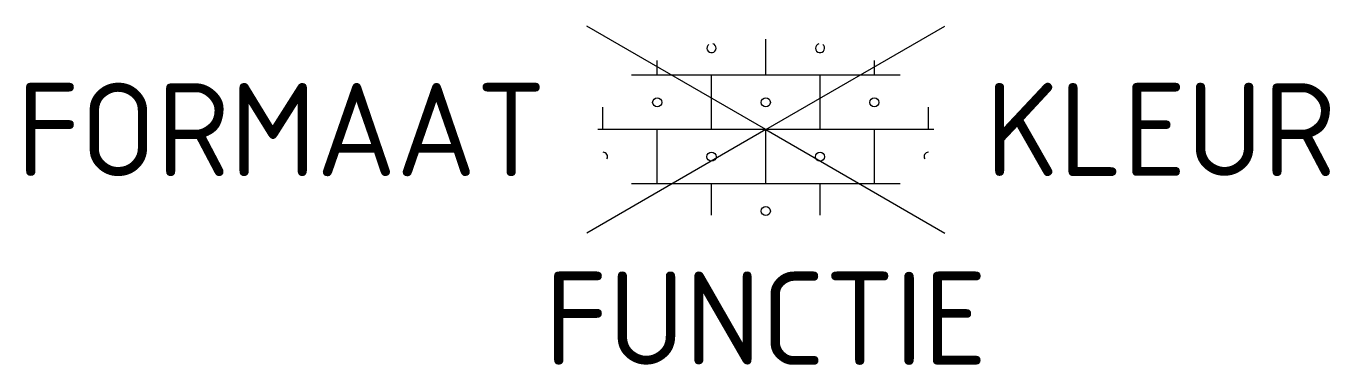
# Model space of a CAD drawing. Header units: metres. Extents: x -14.3 to 10.9, y -4.5 to 2.
import ezdxf
from ezdxf.enums import TextEntityAlignment as Align

# ---------------------------------------------------------------- set-up
doc = ezdxf.new("R2010")
doc.units = ezdxf.units.M
doc.styles.add('NLCS-ISO', font='NLCS-ISO.ttf')

msp = doc.modelspace()

# ---------------------------------------------------------------- linework, layer by layer
for p, q in [((0, 0), (-3.464, 2)), ((0, 0), (3.464, 2)), ((0, 1.05), (0, 1.75)), ((-2.1, 1.05), (-2.1, 1.336)), ((2.1, 1.05), (2.1, 1.336)), ((2.6, 1.05), (-2.6, 1.05)), ((-1.05, 0), (-1.05, 1.05)), ((1.05, 0), (1.05, 1.05)), ((-3.15, 0), (-3.15, 0.431)), ((3.15, 0), (3.15, 0.431)), ((0, 0), (-3.464, -2)), ((3.25, 0), (-3.25, 0)), ((-2.1, -1.05), (-2.1, 0)), ((0, 0), (3.464, -2)), ((0, -1.05), (0, 0)), ((2.1, -1.05), (2.1, 0)), ((2.6, -1.05), (-2.6, -1.05)), ((-1.05, -1.656), (-1.05, -1.05)), ((1.05, -1.656), (1.05, -1.05))]:
    msp.add_line(p, q)
for centre in [(-2.1, 0.525), (0, 0.525), (2.1, 0.525), (-1.05, -0.525), (1.05, -0.525), (0, -1.575)]:
    msp.add_circle(centre, 0.0881)
for centre, start, end in [((-1.05, 1.575), 126.2689, 74.8744), ((1.05, 1.575), 105.2896, 53.554), ((-3.15, -0.525), 329.8804, 88.3985), ((3.15, -0.525), 92.0058, 209.7412)]:
    msp.add_arc(centre, 0.0881, start, end)

# ---------------------------------------------------------------- texts
at = {"style": 'NLCS-ISO'}
msp.add_attdef('FORMAAT', text='KF', height=1.8, dxfattribs=at).set_placement((-4.25, 0), align=Align.MIDDLE_RIGHT)
msp.add_attdef('KLEUR', text='RD', height=1.8, dxfattribs=at).set_placement((4.25, 0), align=Align.MIDDLE_LEFT)
at = {"style": 'NLCS-ISO', "flags": 1}
msp.add_attdef('FUNCTIE', text='', height=1.8, dxfattribs=at).set_placement((0, -2.75), align=Align.TOP_CENTER)

doc.saveas('drawing.dxf')
